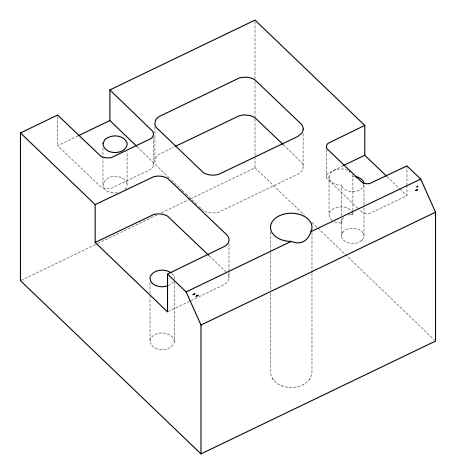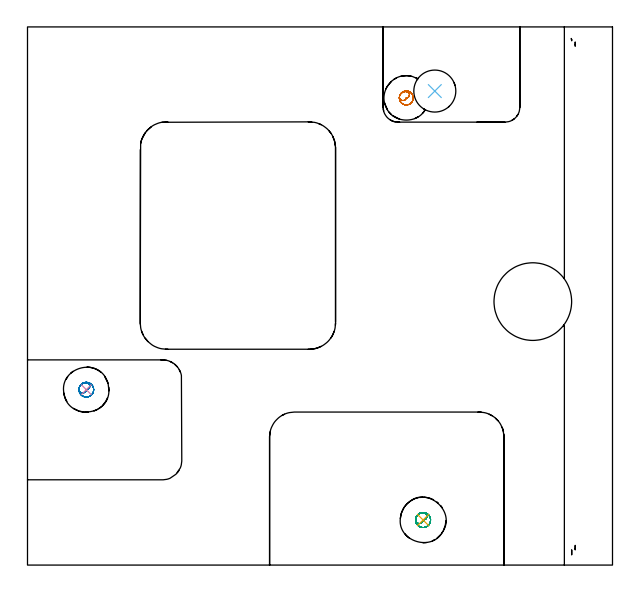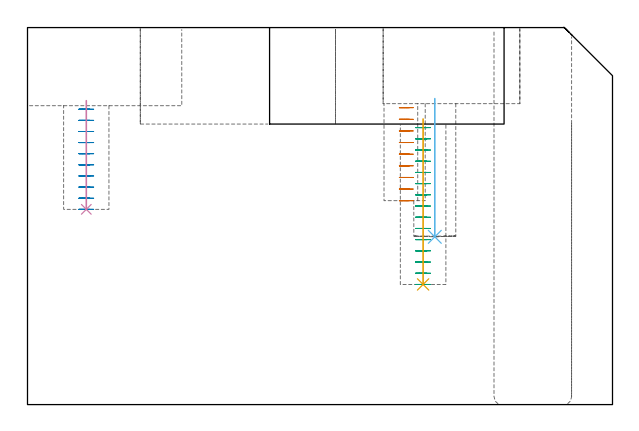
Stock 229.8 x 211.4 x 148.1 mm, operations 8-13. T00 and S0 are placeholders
(PLAN: 13 operations, 9 tool changes, 63.5 min)
(1 AREA_MILL | FG_CHAMFER_SURFACE | UGT0205_001 | 12.24 min | 37757 mm3)
(2 MILL_RECTANGULAR_POCKET | POCKET_RECTANGULAR_STRAIGHT | NXT0201_012 | Follow Part, ap 4, ae 75% | 11.83 min | 256159 mm3)
(3 MILL_RECTANGULAR_POCKET_1 | POCKET_RECTANGULAR_STRAIGHT_1 | UGT0201_021 | Follow Part, ap 12.5, ae 75% | 2.79 min | 198144 mm3)
(4 MILL_SLOT | SLOT_PARTIAL_RECTANGULAR | NXT0201_010 | Follow Part, ap 2.5, ae 75% | 11.04 min | 59606 mm3)
(5 MILL_SLOT_1 | SLOT_PARTIAL_RECTANGULAR_1 | NXT0201_012 | Follow Part, ap 4, ae 75% | 3.73 min | 10100 mm3)
(6 MILL_SLOT_2 | SLOT_PARTIAL_RECTANGULAR_2 | NXT0201_011 | Follow Part, ap 3, ae 75% | 10.2 min | 86872 mm3)
(7 MILL_THROUGH_HOLE_FROM_SOLID_MATERIAL | STEP1HOLE | NXT0201_007 | Circular | 6.68 min | 107840 mm3)
(8 MILL_BLIND_HOLE_FROM_SOLID_MATERIAL | STEP1POCKET | NXT0201_011 | Spiral | 1.06 min | 9176 mm3)
(9 MILL_BLIND_HOLE_FROM_SOLID_MATERIAL_1 | STEP1POCKET_1 | NXT0201_011 | Spiral | 1.27 min | 10124 mm3)
(10 MILL_BLIND_HOLE_FROM_SOLID_MATERIAL_2 | STEP1POCKET_2 | NXT0201_011 | Spiral | 1.95 min | 15846 mm3)
(11 BORE_BLIND_HOLE | STEP1POCKET_1 | UGT0332_075 | 0.18 min | 0 mm3)
(12 BORE_BLIND_HOLE_1 | STEP1POCKET_2 | UGT0332_075 | 0.27 min | 0 mm3)
(13 INDEXABLE_INSERT_DRILL_BLIND_HOLE_FROM_SOLID | STEP1POCKET_3 | NXT0302_004 | 0.22 min | 9339 mm3)
(TOOL UGT0205_001 | Chamfer Mill 20 x 3 x 45 deg. | D20 FL50 Z2)
(TOOL NXT0201_012 | ENDMILL 16mm [2P460-1600-NA 1630] | D16 FL38 Z6)
(TOOL UGT0201_021 | End Mill 50 mm R6 | D50 R6 FL50 Z4)
(TOOL NXT0201_010 | ENDMILL 10mm [2P460-1000-NA 1630] | D10 FL30 Z6)
(TOOL NXT0201_011 | ENDMILL 12mm [2P460-1200-NA 1630] | D12 FL38 Z6)
(TOOL NXT0201_007 | ENDMILL 25mm [R216.25-25050GCK54P 1620] | D25 R3 FL54 Z5)
(TOOL UGT0332_075 | 17.75 mm Rough Boring Bar | D17.75)
(TOOL NXT0302_004 | Index. Insert Drill 16.5mm [880-D1650L20-05] | D16.5 PA176 FL83 Z2)
(OP 8 MILL_BLIND_HOLE_FROM_SOLID_MATERIAL)
G17 G21 G94 G90
T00 M6
G54
G17 G0 G90 X148.8 Y183.5 S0 M3
G43 Z158.1 H1
Z116.633
G94 G3 X149.12 Y185.93 R1.236 F250.
X146.144 Y184.212 R2.43
X148.088 Y180.844 R2.75
X146.144 Y184.212 R-2.75
X147.116 Y182.528 R1.375
X148.8 Y183.5 R1.375
G0 Z112.067
G3 X149.12 Y185.93 R1.236
X146.144 Y184.212 R2.43
X148.088 Y180.844 R2.75
X146.144 Y184.212 R-2.75
X147.116 Y182.528 R1.375
X148.8 Y183.5 R1.375
G0 Z107.5
G3 X149.12 Y185.93 R1.236
X146.144 Y184.212 R2.43
X148.088 Y180.844 R2.75
X146.144 Y184.212 R-2.75
X147.116 Y182.528 R1.375
X148.8 Y183.5 R1.375
G0 Z102.933
G3 X149.12 Y185.93 R1.236
X146.144 Y184.212 R2.43
X148.088 Y180.844 R2.75
X146.144 Y184.212 R-2.75
X147.116 Y182.528 R1.375
X148.8 Y183.5 R1.375
G0 Z98.367
G3 X149.12 Y185.93 R1.236
X146.144 Y184.212 R2.43
X148.088 Y180.844 R2.75
X146.144 Y184.212 R-2.75
X147.116 Y182.528 R1.375
X148.8 Y183.5 R1.375
G0 Z93.8
G3 X149.12 Y185.93 R1.236
X146.144 Y184.212 R2.43
X148.088 Y180.844 R2.75
X146.144 Y184.212 R-2.75
X147.116 Y182.528 R1.375
X148.8 Y183.5 R1.375
G0 Z89.233
G3 X149.12 Y185.93 R1.236
X146.144 Y184.212 R2.43
X148.088 Y180.844 R2.75
X146.144 Y184.212 R-2.75
X147.116 Y182.528 R1.375
X148.8 Y183.5 R1.375
G0 Z84.667
G3 X149.12 Y185.93 R1.236
X146.144 Y184.212 R2.43
X148.088 Y180.844 R2.75
X146.144 Y184.212 R-2.75
X147.116 Y182.528 R1.375
X148.8 Y183.5 R1.375
G0 Z80.1
G3 X149.12 Y185.93 R1.236
X146.144 Y184.212 R2.43
X148.088 Y180.844 R2.75
X146.144 Y184.212 R-2.75
X147.116 Y182.528 R1.375
X148.8 Y183.5 R1.375
G0 Z158.1
M5
M2
(OP 9 MILL_BLIND_HOLE_FROM_SOLID_MATERIAL_1)
G17 G21 G94 G90
T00 M6
G54
G17 G0 G90 X23.1 Y68.9 S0 M3
G43 Z158.1 H1
Z116.03
G94 G3 X23.244 Y71.656 R1.382 F250.
X20.216 Y69.203 R2.756
X22.797 Y66.016 R2.9
X20.216 Y69.203 R-2.9
X21.506 Y67.61 R1.45
X23.1 Y68.9 R1.45
G0 Z111.66
G3 X23.244 Y71.656 R1.382
X20.216 Y69.203 R2.756
X22.797 Y66.016 R2.9
X20.216 Y69.203 R-2.9
X21.506 Y67.61 R1.45
X23.1 Y68.9 R1.45
G0 Z107.29
G3 X23.244 Y71.656 R1.382
X20.216 Y69.203 R2.756
X22.797 Y66.016 R2.9
X20.216 Y69.203 R-2.9
X21.506 Y67.61 R1.45
X23.1 Y68.9 R1.45
G0 Z102.92
G3 X23.244 Y71.656 R1.382
X20.216 Y69.203 R2.756
X22.797 Y66.016 R2.9
X20.216 Y69.203 R-2.9
X21.506 Y67.61 R1.45
X23.1 Y68.9 R1.45
G0 Z98.55
G3 X23.244 Y71.656 R1.382
X20.216 Y69.203 R2.756
X22.797 Y66.016 R2.9
X20.216 Y69.203 R-2.9
X21.506 Y67.61 R1.45
X23.1 Y68.9 R1.45
G0 Z94.18
G3 X23.244 Y71.656 R1.382
X20.216 Y69.203 R2.756
X22.797 Y66.016 R2.9
X20.216 Y69.203 R-2.9
X21.506 Y67.61 R1.45
X23.1 Y68.9 R1.45
G0 Z89.81
G3 X23.244 Y71.656 R1.382
X20.216 Y69.203 R2.756
X22.797 Y66.016 R2.9
X20.216 Y69.203 R-2.9
X21.506 Y67.61 R1.45
X23.1 Y68.9 R1.45
G0 Z85.44
G3 X23.244 Y71.656 R1.382
X20.216 Y69.203 R2.756
X22.797 Y66.016 R2.9
X20.216 Y69.203 R-2.9
X21.506 Y67.61 R1.45
X23.1 Y68.9 R1.45
G0 Z81.07
G3 X23.244 Y71.656 R1.382
X20.216 Y69.203 R2.756
X22.797 Y66.016 R2.9
X20.216 Y69.203 R-2.9
X21.506 Y67.61 R1.45
X23.1 Y68.9 R1.45
G0 Z76.7
G3 X23.244 Y71.656 R1.382
X20.216 Y69.203 R2.756
X22.797 Y66.016 R2.9
X20.216 Y69.203 R-2.9
X21.506 Y67.61 R1.45
X23.1 Y68.9 R1.45
G0 Z158.1
M5
M2
(OP 10 MILL_BLIND_HOLE_FROM_SOLID_MATERIAL_2)
G17 G21 G94 G90
T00 M6
G54
G17 G0 G90 X155.4 Y17.7 S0 M3
G43 Z158.1 H1
Z108.8
G94 G3 X155.475 Y20.575 R1.438 F250.
X152.454 Y17.854 R2.875
X155.246 Y14.754 R2.95
X152.454 Y17.854 R-2.95
X153.85 Y16.304 R1.475
X155.4 Y17.7 R1.475
G0 Z104.4
G3 X155.475 Y20.575 R1.438
X152.454 Y17.854 R2.875
X155.246 Y14.754 R2.95
X152.454 Y17.854 R-2.95
X153.85 Y16.304 R1.475
X155.4 Y17.7 R1.475
G0 Z100.
G3 X155.475 Y20.575 R1.438
X152.454 Y17.854 R2.875
X155.246 Y14.754 R2.95
X152.454 Y17.854 R-2.95
X153.85 Y16.304 R1.475
X155.4 Y17.7 R1.475
G0 Z95.6
G3 X155.475 Y20.575 R1.438
X152.454 Y17.854 R2.875
X155.246 Y14.754 R2.95
X152.454 Y17.854 R-2.95
X153.85 Y16.304 R1.475
X155.4 Y17.7 R1.475
G0 Z91.2
G3 X155.475 Y20.575 R1.438
X152.454 Y17.854 R2.875
X155.246 Y14.754 R2.95
X152.454 Y17.854 R-2.95
X153.85 Y16.304 R1.475
X155.4 Y17.7 R1.475
G0 Z86.8
G3 X155.475 Y20.575 R1.438
X152.454 Y17.854 R2.875
X155.246 Y14.754 R2.95
X152.454 Y17.854 R-2.95
X153.85 Y16.304 R1.475
X155.4 Y17.7 R1.475
G0 Z82.4
G3 X155.475 Y20.575 R1.438
X152.454 Y17.854 R2.875
X155.246 Y14.754 R2.95
X152.454 Y17.854 R-2.95
X153.85 Y16.304 R1.475
X155.4 Y17.7 R1.475
G0 Z78.
G3 X155.475 Y20.575 R1.438
X152.454 Y17.854 R2.875
X155.246 Y14.754 R2.95
X152.454 Y17.854 R-2.95
X153.85 Y16.304 R1.475
X155.4 Y17.7 R1.475
G0 Z73.6
G3 X155.475 Y20.575 R1.438
X152.454 Y17.854 R2.875
X155.246 Y14.754 R2.95
X152.454 Y17.854 R-2.95
X153.85 Y16.304 R1.475
X155.4 Y17.7 R1.475
G0 Z69.2
G3 X155.475 Y20.575 R1.438
X152.454 Y17.854 R2.875
X155.246 Y14.754 R2.95
X152.454 Y17.854 R-2.95
X153.85 Y16.304 R1.475
X155.4 Y17.7 R1.475
G0 Z64.8
G3 X155.475 Y20.575 R1.438
X152.454 Y17.854 R2.875
X155.246 Y14.754 R2.95
X152.454 Y17.854 R-2.95
X153.85 Y16.304 R1.475
X155.4 Y17.7 R1.475
G0 Z60.4
G3 X155.475 Y20.575 R1.438
X152.454 Y17.854 R2.875
X155.246 Y14.754 R2.95
X152.454 Y17.854 R-2.95
X153.85 Y16.304 R1.475
X155.4 Y17.7 R1.475
G0 Z56.
G3 X155.475 Y20.575 R1.438
X152.454 Y17.854 R2.875
X155.246 Y14.754 R2.95
X152.454 Y17.854 R-2.95
X153.85 Y16.304 R1.475
X155.4 Y17.7 R1.475
G0 Z51.6
G3 X155.475 Y20.575 R1.438
X152.454 Y17.854 R2.875
X155.246 Y14.754 R2.95
X152.454 Y17.854 R-2.95
X153.85 Y16.304 R1.475
X155.4 Y17.7 R1.475
G0 Z47.2
G3 X155.475 Y20.575 R1.438
X152.454 Y17.854 R2.875
X155.246 Y14.754 R2.95
X152.454 Y17.854 R-2.95
X153.85 Y16.304 R1.475
X155.4 Y17.7 R1.475
G0 Z158.1
M5
M2
(OP 11 BORE_BLIND_HOLE)
G17 G21 G94 G90
T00 M6
G54
G17 G0 G90 X23.1 Y68.9 S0 M3
G43 Z158.1 H0
G94 G85 G98 Z76.7 F250. R119.4
G80
M5
M2
(OP 12 BORE_BLIND_HOLE_1)
G17 G21 G94 G90
T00 M6
G54
G17 G0 G90 X155.4 Y17.7 S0 M3
G43 Z158.1 H0
G94 G85 G98 Z47.2 F250. R112.2
G80
M5
M2
(OP 13 INDEXABLE_INSERT_DRILL_BLIND_HOLE_FROM_SOLID)
G17 G21 G94 G90
T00 M6
G54
G17 G0 G90 X160. Y186.2 S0 M3
G43 Z158.1 H1
G94 G81 G98 Z65.9 F250. R120.2
G80
M5
M2
